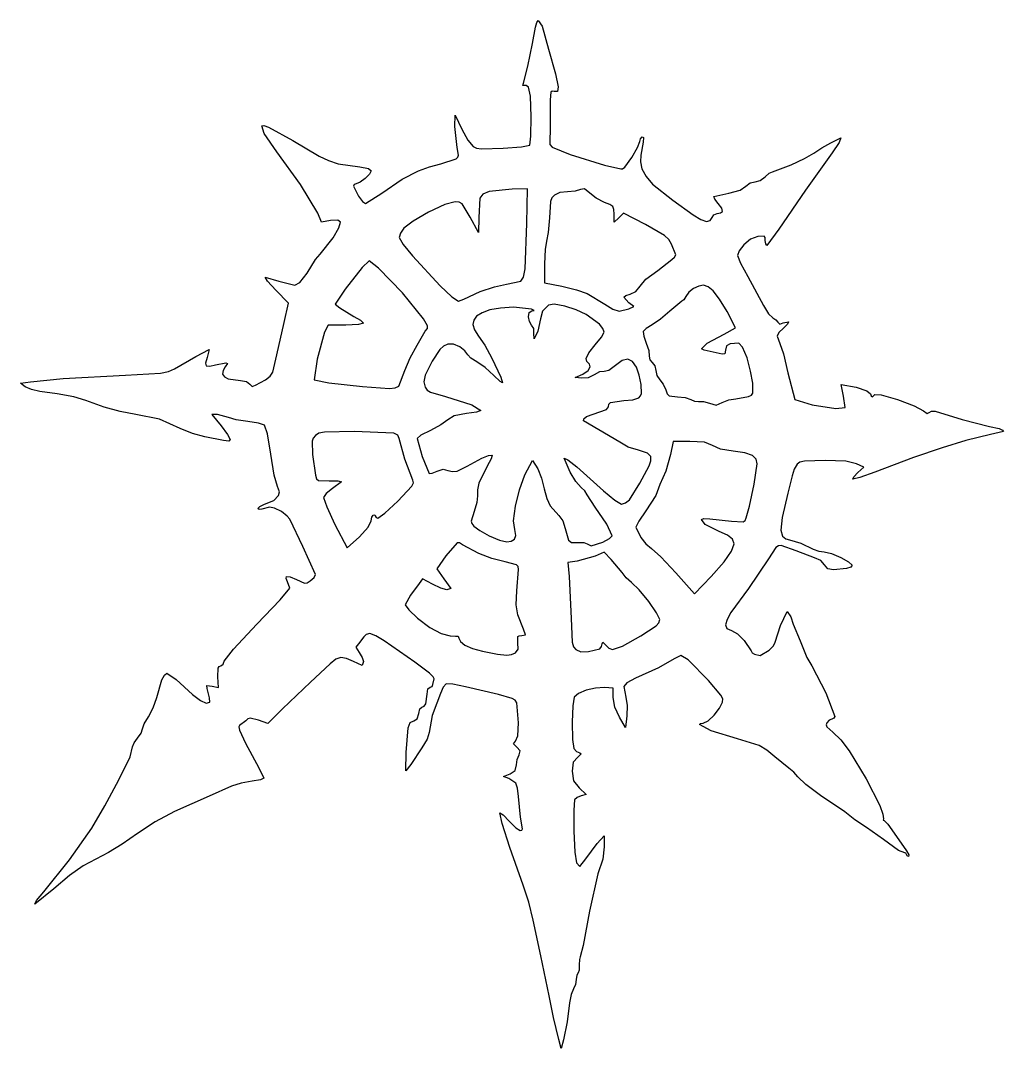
# Model space of a CAD drawing. Extents: x 303 to 434, y 304 to 441.
import ezdxf

# ---------------------------------------------------------------- set-up
doc = ezdxf.new("R2010")
doc.units = 0

msp = doc.modelspace()

# ---------------------------------------------------------------- linework, layer by layer
at = {"layer": 'Calque 1'}
for p, q in [((371.59199, 439.96314), (371.756174, 440.570438)), ((371.756174, 440.570438), (371.95326, 440.82303)), ((371.95326, 440.82303), (372.45377, 440.09543)), ((372.45377, 440.09543), (373.29626, 437.00441)), ((371.20265, 437.78033), (371.59199, 439.96314)), ((370.56031, 434.73762), (371.20265, 437.78033)), ((373.29626, 437.00441), (374.23897, 433.73095)), ((369.96665, 432.5114), (370.56031, 434.73762)), ((374.23897, 433.73095), (374.61921, 432.02861)), ((369.889238, 432.178328), (369.96665, 432.5114)), ((370.04635, 432.17776), (369.889238, 432.178328)), ((370.34164, 432.181889), (370.04635, 432.17776)), ((370.65901, 431.94919), (370.34164, 432.181889)), ((370.917671, 430.783064), (370.65901, 431.94919)), ((374.61921, 432.02861), (374.519684, 431.408021)), ((371.01971, 428.00719), (370.917671, 430.783064)), ((373.62481, 431.296994), (373.5405, 430.28422)), ((373.787463, 431.417628), (373.62481, 431.296994)), ((374.078, 431.37784), (373.787463, 431.417628)), ((374.519684, 431.408021), (374.078, 431.37784)), ((373.5405, 430.28422), (373.5155, 428.12303)), ((360.87088, 426.71884), (360.87988, 428.25533)), ((360.87988, 428.25533), (361.76869, 426.36137)), ((370.978831, 425.44568), (371.01971, 428.00719)), ((373.5155, 428.12303), (373.5324, 426.40324)), ((335.19679, 426.81936), (335.449383, 426.874658)), ((335.51362, 425.82038), (335.19679, 426.81936)), ((335.449383, 426.874658), (336.05668, 426.64401)), ((336.05668, 426.64401), (339.29783, 424.87146)), ((361.1673, 423.9674), (360.87088, 426.71884)), ((373.5324, 426.40324), (373.5034, 424.82176)), ((337.20033, 423.36053), (335.51362, 425.82038)), ((361.76869, 426.36137), (362.579429, 424.904539)), ((370.84175, 424.25916), (370.978831, 425.44568)), ((385.4647, 424.73398), (385.553795, 425.104013)), ((385.553795, 425.104013), (385.76496, 425.3654)), ((385.76496, 425.3654), (385.955683, 425.29291)), ((385.955683, 425.29291), (385.90981, 424.65342)), ((410.86722, 424.55116), (412.17963, 425.21262)), ((412.17963, 425.21262), (411.959999, 424.627456)), ((339.29783, 424.87146), (342.8288, 422.79873)), ((361.342961, 422.907431), (361.1673, 423.9674)), ((362.579429, 424.904539), (363.28054, 424.06156)), ((363.28054, 424.06156), (363.727793, 423.862601)), ((363.727793, 423.862601), (364.414858, 423.768258)), ((364.414858, 423.768258), (367.26987, 423.85375)), ((367.26987, 423.85375), (369.707703, 424.054528)), ((369.707703, 424.054528), (370.84175, 424.25916)), ((373.5034, 424.82176), (373.511314, 424.353796)), ((373.511314, 424.353796), (373.804838, 424.002886)), ((373.804838, 424.002886), (376.2068, 423.01014)), ((384.39737, 422.60807), (385.150136, 423.924941)), ((385.150136, 423.924941), (385.4647, 424.73398)), ((385.90981, 424.65342), (385.58496, 422.91746)), ((408.62083, 423.21226), (409.6642, 423.8897)), ((409.6642, 423.8897), (410.86722, 424.55116)), ((411.959999, 424.627456), (411.06041, 423.22057)), ((340.33253, 419.01173), (337.20033, 423.36053)), ((342.8288, 422.79873), (344.041414, 422.200225)), ((359.00958, 421.7942), (361.03023, 422.42851)), ((361.03023, 422.42851), (361.251553, 422.639232)), ((361.251553, 422.639232), (361.342961, 422.907431)), ((376.2068, 423.01014), (380.74361, 421.61721)), ((383.48132, 421.350369), (384.39737, 422.60807)), ((385.58496, 422.91746), (385.558119, 422.03763)), ((405.57482, 421.62476), (407.359691, 422.466488)), ((407.359691, 422.466488), (408.62083, 423.21226)), ((411.06041, 423.22057), (407.49795, 418.25963)), ((344.041414, 422.200225), (345.34234, 421.79264)), ((345.34234, 421.79264), (348.22752, 421.3634)), ((348.22752, 421.3634), (349.369289, 421.15671)), ((349.369289, 421.15671), (349.74887, 420.85147)), ((356.0378, 420.83485), (357.485841, 421.384358)), ((357.485841, 421.384358), (359.00958, 421.7942)), ((380.74361, 421.61721), (382.91744, 421.08887)), ((382.91744, 421.08887), (383.167031, 421.107077)), ((383.167031, 421.107077), (383.48132, 421.350369)), ((385.558119, 422.03763), (385.73503, 421.10179)), ((385.73503, 421.10179), (386.283855, 420.100473)), ((403.08718, 420.7147), (405.57482, 421.62476)), ((348.93482, 419.81218), (348.249276, 419.328413)), ((349.509744, 420.400026), (348.93482, 419.81218)), ((349.74887, 420.85147), (349.509744, 420.400026)), ((351.13742, 417.87043), (353.84535, 419.72269)), ((353.84535, 419.72269), (356.0378, 420.83485)), ((386.283855, 420.100473), (387.15119, 419.0632)), ((400.78614, 419.39178), (401.485018, 419.574419)), ((401.485018, 419.574419), (402.13597, 420.05324)), ((402.13597, 420.05324), (402.671721, 420.520395)), ((402.671721, 420.520395), (403.08718, 420.7147)), ((342.61307, 415.21115), (340.33253, 419.01173)), ((347.478239, 419.028661), (347.36762, 418.79174)), ((347.36762, 418.79174), (348.03862, 417.46883)), ((347.74419, 419.1272), (347.478239, 419.028661)), ((348.249276, 419.328413), (347.74419, 419.1272)), ((368.50297, 418.4187), (365.4253, 418.08594)), ((370.51654, 418.4649), (368.50297, 418.4187)), ((370.43574, 413.83469), (370.51654, 418.4649)), ((377.5591, 418.34853), (376.843204, 418.150703)), ((378.119165, 418.431695), (377.5591, 418.34853)), ((378.79848, 417.87418), (378.119165, 418.431695)), ((387.15119, 419.0632), (389.83284, 416.9227)), ((397.28275, 417.88418), (398.794545, 418.256094)), ((398.794545, 418.256094), (399.57548, 418.79069)), ((399.57548, 418.79069), (400.1251, 419.227263)), ((400.1251, 419.227263), (400.78614, 419.39178)), ((407.49795, 418.25963), (403.9513, 413.10793)), ((348.03862, 417.46883), (348.588621, 416.771434)), ((348.96871, 416.48137), (351.13742, 417.87043)), ((364.20219, 417.20613), (364.0332, 414.62847)), ((364.576134, 417.726566), (364.20219, 417.20613)), ((365.4253, 418.08594), (364.576134, 417.726566)), ((373.776841, 417.260818), (373.589315, 416.773735)), ((374.09088, 417.59277), (373.776841, 417.260818)), ((374.834676, 417.942619), (374.09088, 417.59277)), ((375.857, 418.06842), (374.834676, 417.942619)), ((376.843204, 418.150703), (375.857, 418.06842)), ((379.673315, 417.202223), (378.79848, 417.87418)), ((380.77123, 416.64614), (379.673315, 417.202223)), ((389.83284, 416.9227), (392.56509, 414.9726)), ((395.31766, 417.42418), (397.28275, 417.88418)), ((395.425046, 417.08897), (395.31766, 417.42418)), ((395.9003, 416.50011), (395.425046, 417.08897)), ((348.588621, 416.771434), (348.96871, 416.48137)), ((359.542147, 416.382179), (357.36499, 415.36675)), ((360.89387, 416.74432), (359.542147, 416.382179)), ((361.414884, 416.695055), (360.89387, 416.74432)), ((361.820017, 416.442649), (361.414884, 416.695055)), ((362.90509, 414.6938), (361.820017, 416.442649)), ((373.589315, 416.773735), (373.42948, 414.58754)), ((381.481178, 416.35693), (380.77123, 416.64614)), ((381.856129, 416.089282), (381.481178, 416.35693)), ((382.002822, 415.711029), (381.856129, 416.089282)), ((382.028, 415.09), (382.002822, 415.711029)), ((396.369006, 415.872619), (395.9003, 416.50011)), ((396.17771, 415.242488), (396.46071, 415.44453)), ((396.46071, 415.44453), (396.369006, 415.872619)), ((343.13131, 414.03959), (342.61307, 415.21115)), ((344.32539, 414.21865), (343.13131, 414.03959)), ((345.294226, 414.279003), (344.32539, 414.21865)), ((345.66319, 414.0232), (345.294226, 414.279003)), ((355.315966, 414.170431), (354.0909, 413.22978)), ((357.36499, 415.36675), (355.315966, 414.170431)), ((364.0232, 412.6441), (362.90509, 414.6938)), ((364.0332, 414.62847), (364.0232, 412.6441)), ((373.42948, 414.58754), (373.290872, 412.639683)), ((382.02767, 414.00704), (382.028, 415.09)), ((382.66032, 414.60138), (382.02767, 414.00704)), ((383.29297, 415.19573), (382.66032, 414.60138)), ((386.21875, 413.70048), (383.29297, 415.19573)), ((392.56509, 414.9726), (393.552845, 414.356413)), ((393.552845, 414.356413), (394.32016, 414.10012)), ((394.32016, 414.10012), (394.806979, 414.23861)), ((394.806979, 414.23861), (395.06888, 414.62928)), ((395.06888, 414.62928), (395.319251, 415.01028)), ((395.319251, 415.01028), (395.74558, 415.15845)), ((395.74558, 415.15845), (396.17771, 415.242488)), ((344.68415, 411.95617), (345.434876, 413.261526)), ((345.434876, 413.261526), (345.66319, 414.0232)), ((354.0909, 413.22978), (353.640102, 412.550685)), ((370.21232, 407.8109), (370.43574, 413.83469)), ((388.755917, 412.266275), (386.21875, 413.70048)), ((403.9513, 413.10793), (402.35964, 410.92512)), ((342.95097, 409.78143), (344.68415, 411.95617)), ((353.640102, 412.550685), (353.4526, 411.98319)), ((353.4526, 411.98319), (353.966785, 411.068916)), ((373.06153, 411.50871), (372.853929, 410.387974)), ((373.290872, 412.639683), (373.06153, 411.50871)), ((389.309201, 411.729061), (388.755917, 412.266275)), ((389.68714, 411.08434), (389.309201, 411.729061)), ((400.184095, 411.748208), (399.2917, 410.99187)), ((401.14378, 412.10628), (400.184095, 411.748208)), ((401.988659, 412.147414), (401.14378, 412.10628)), ((402.111734, 411.966064), (401.988659, 412.147414)), ((402.13597, 411.59856), (402.111734, 411.966064)), ((402.201673, 411.122944), (402.13597, 411.59856)), ((353.966785, 411.068916), (355.20301, 409.55609)), ((372.853929, 410.387974), (372.76758, 408.46473)), ((390.22975, 409.65943), (389.68714, 411.08434)), ((398.684403, 410.189314), (398.43181, 409.59192)), ((399.2917, 410.99187), (398.684403, 410.189314)), ((402.35964, 410.92512), (402.201673, 411.122944)), ((341.2317, 407.24033), (342.34054, 409.07321)), ((342.34054, 409.07321), (342.95097, 409.78143)), ((349.46147, 408.8897), (348.52921, 407.98875)), ((350.68375, 407.88813), (349.46147, 408.8897)), ((355.20301, 409.55609), (358.8893, 405.5665)), ((387.83552, 407.60546), (389.69643, 409.06997)), ((389.69643, 409.06997), (390.073089, 409.36086)), ((390.073089, 409.36086), (390.22975, 409.65943)), ((398.43181, 409.59192), (398.845209, 408.583218)), ((348.52921, 407.98875), (346.27514, 405.10585)), ((353.90145, 404.60594), (350.68375, 407.88813)), ((369.995271, 406.711524), (370.21232, 407.8109)), ((372.76758, 408.46473), (372.768, 405.97)), ((386.27831, 406.42636), (387.83552, 407.60546)), ((398.845209, 408.583218), (399.83913, 406.79174)), ((335.926849, 406.18756), (335.62603, 406.69178)), ((335.62603, 406.69178), (337.44575, 406.16262)), ((337.04561, 404.97528), (335.926849, 406.18756)), ((337.44575, 406.16262), (339.55333, 405.63345)), ((339.55333, 405.63345), (340.250919, 406.015)), ((340.250919, 406.015), (341.2317, 407.24033)), ((367.74016, 405.76694), (369.63255, 406.18772)), ((369.63255, 406.18772), (369.995271, 406.711524)), ((372.768, 405.97), (375.08311, 405.51479)), ((385.51789, 405.52672), (386.27831, 406.42636)), ((399.83913, 406.79174), (401.92912, 402.94777)), ((338.74685, 403.25878), (337.04561, 404.97528)), ((346.27514, 405.10585), (344.95332, 403.1239)), ((356.70648, 401.15047), (353.90145, 404.60594)), ((358.8893, 405.5665), (360.440029, 404.078294)), ((362.0409, 403.76318), (364.23933, 404.7931)), ((364.23933, 404.7931), (366.111515, 405.402019)), ((366.111515, 405.402019), (367.74016, 405.76694)), ((375.08311, 405.51479), (377.029032, 405.042589)), ((377.029032, 405.042589), (378.45654, 404.54653)), ((378.45654, 404.54653), (380.80155, 403.11346)), ((384.16884, 404.44737), (384.915027, 404.807566)), ((384.915027, 404.807566), (385.51789, 405.52672)), ((391.998939, 404.699826), (391.58106, 404.13412)), ((392.60839, 405.19246), (391.998939, 404.699826)), ((393.304035, 405.503634), (392.60839, 405.19246)), ((393.92912, 405.63306), (393.304035, 405.503634)), ((394.547188, 405.419327), (393.92912, 405.63306)), ((395.22596, 404.90546), (394.547188, 405.419327)), ((396.061865, 403.799107), (395.22596, 404.90546)), ((338.13834, 400.6758), (338.74685, 403.25878)), ((360.440029, 404.078294), (361.35661, 403.51597)), ((361.35661, 403.51597), (362.04084, 403.76321)), ((362.04084, 403.76321), (362.0409, 403.76318)), ((383.35059, 404.04329), (383.59095, 404.254536)), ((384.00045, 403.30775), (383.35059, 404.04329)), ((383.59095, 404.254536), (384.16884, 404.44737)), ((384.65031, 402.79657), (384.00045, 403.30775)), ((391.03283, 403.51639), (389.44359, 402.20086)), ((391.303919, 403.697849), (391.03283, 403.51639)), ((391.58106, 404.13412), (391.303919, 403.697849)), ((397.0577, 402.1609), (396.061865, 403.799107)), ((344.95332, 403.1239), (345.56242, 402.63068)), ((345.56242, 402.63068), (347.43082, 401.49932)), ((364.472211, 401.942806), (363.74671, 401.5094)), ((365.50855, 402.34415), (364.472211, 401.942806)), ((366.947925, 402.606003), (365.50855, 402.34415)), ((368.64242, 402.70407), (366.947925, 402.606003)), ((371.04777, 402.45808), (368.64242, 402.70407)), ((370.65085, 401.43214), (370.758835, 402.020266)), ((370.758835, 402.020266), (371.11387, 402.2121)), ((371.398963, 402.268123), (371.04777, 402.45808)), ((371.11387, 402.2121), (371.398963, 402.268123)), ((372.50895, 402.20483), (372.23831, 401.14839)), ((373.3001, 402.9891), (372.50895, 402.20483)), ((374.07634, 403.109371), (373.3001, 402.9891)), ((375.47685, 402.84325), (374.07634, 403.109371)), ((376.99334, 402.342059), (375.47685, 402.84325)), ((378.31357, 401.73304), (376.99334, 402.342059)), ((380.80155, 403.11346), (381.892125, 402.463679)), ((381.892125, 402.463679), (382.70733, 402.19342)), ((382.70733, 402.19342), (383.98875, 402.49519)), ((383.988, 402.4948), (384.65031, 402.79657)), ((383.98875, 402.49519), (383.988, 402.4948)), ((389.44359, 402.20086), (388.207138, 401.117465)), ((398.16742, 399.96353), (397.0577, 402.1609)), ((401.92912, 402.94777), (402.569403, 401.824374)), ((402.569403, 401.824374), (403.14319, 401.28405)), ((337.1581, 396.37303), (338.13834, 400.6758)), ((348.026125, 400.414396), (346.33901, 400.34093)), ((347.43082, 401.49932), (348.320203, 400.972228)), ((348.69012, 400.60106), (348.026125, 400.414396)), ((348.320203, 400.972228), (348.69012, 400.60106)), ((357.223656, 400.254834), (356.70648, 401.15047)), ((363.390655, 400.995745), (363.24256, 400.40148)), ((363.74671, 401.5094), (363.390655, 400.995745)), ((370.774049, 400.792193), (370.65085, 401.43214)), ((371.07025, 400.32272), (370.774049, 400.792193)), ((372.23831, 401.14839), (371.9093, 399.5435)), ((380.09951, 400.44176), (378.31357, 401.73304)), ((380.527115, 399.890713), (380.09951, 400.44176)), ((388.207138, 401.117465), (387.09148, 400.36005)), ((403.14319, 401.28405), (403.563378, 401.047944)), ((403.563378, 401.047944), (403.8274, 400.71718)), ((403.8274, 400.71718), (404.061069, 400.458575)), ((404.061069, 400.458575), (404.53596, 400.6164)), ((404.53596, 400.6164), (405.23456, 400.77097)), ((405.092541, 400.46566), (404.55045, 399.93226)), ((405.23456, 400.77097), (405.092541, 400.46566)), ((343.53852, 399.39379), (342.53661, 395.82354)), ((343.988, 400.341), (343.53852, 399.39379)), ((346.33901, 400.34093), (343.988, 400.341)), ((355.8422, 397.64394), (356.8922, 399.51377)), ((356.8922, 399.51377), (357.20414, 399.87165)), ((357.20414, 399.87165), (357.223656, 400.254834)), ((363.24256, 400.40148), (363.469069, 399.68326)), ((363.469069, 399.68326), (364.01366, 398.87159)), ((371.349509, 399.869979), (371.07025, 400.32272)), ((371.38066, 399.23198), (371.349509, 399.869979)), ((371.42596, 398.48933), (371.38066, 399.23198)), ((371.9093, 399.5435), (371.42596, 398.48933)), ((380.355225, 398.745361), (380.70497, 399.41606)), ((380.70497, 399.41606), (380.527115, 399.890713)), ((386.322925, 399.881222), (385.92097, 399.46763)), ((385.92097, 399.46763), (385.974988, 398.865982)), ((387.09148, 400.36005), (386.322925, 399.881222)), ((394.40885, 397.9214), (396.65781, 399.11548)), ((396.65781, 399.11548), (398.16742, 399.96353)), ((403.966395, 399.328411), (403.72347, 398.85375)), ((404.55045, 399.93226), (403.966395, 399.328411)), ((359.94285, 397.80613), (359.338325, 397.517884)), ((360.683494, 397.8043), (359.94285, 397.80613)), ((361.52814, 397.42768), (360.683494, 397.8043)), ((364.01366, 398.87159), (364.845126, 397.644124)), ((378.673466, 396.657174), (379.51435, 397.72295)), ((379.51435, 397.72295), (380.355225, 398.745361)), ((385.974988, 398.865982), (386.30271, 397.93501)), ((386.30271, 397.93501), (386.640629, 396.947697)), ((393.66951, 397.18434), (394.40885, 397.9214)), ((397.48504, 397.84624), (396.98806, 397.56805)), ((398.60952, 397.91744), (397.48504, 397.84624)), ((399.126736, 397.405074), (398.60952, 397.91744)), ((403.72347, 398.85375), (404.08489, 397.88508)), ((404.08489, 397.88508), (404.549991, 396.499696)), ((326.41184, 396.1785), (328.20125, 397.10672)), ((328.20125, 397.10672), (327.92654, 396.03094)), ((336.6484, 394.05954), (337.1581, 396.37303)), ((354.932402, 395.989771), (355.8422, 397.64394)), ((358.85656, 397.06871), (357.84207, 395.54876)), ((359.338325, 397.517884), (358.85656, 397.06871)), ((362.203695, 396.897176), (361.52814, 397.42768)), ((362.57337, 396.39704), (362.203695, 396.897176)), ((362.99551, 395.917093), (362.57337, 396.39704)), ((364.845126, 397.644124), (365.76138, 395.92624)), ((378.32372, 395.88221), (378.673466, 396.657174)), ((386.640629, 396.947697), (386.71919, 396.2106)), ((394.00334, 396.989856), (393.66951, 397.18434)), ((394.80595, 396.81797), (394.00334, 396.989856)), ((396.39345, 396.48912), (394.80595, 396.81797)), ((396.751527, 396.492894), (396.39345, 396.48912)), ((396.84451, 397.00075), (396.751527, 396.492894)), ((396.98806, 397.56805), (396.84451, 397.00075)), ((399.71611, 395.97578), (399.126736, 397.405074)), ((404.549991, 396.499696), (405.16069, 393.99178)), ((323.55508, 394.51089), (326.41184, 396.1785)), ((327.92654, 396.03094), (327.703933, 395.290123)), ((327.703933, 395.290123), (327.78722, 394.91856)), ((328.262404, 394.886905), (329.04163, 395.03522)), ((329.04163, 395.03522), (330.40911, 395.31322)), ((330.606478, 395.207664), (330.31981, 394.80522)), ((330.40911, 395.31322), (330.606478, 395.207664)), ((342.53661, 395.82354), (342.13407, 393.05061)), ((354.21948, 394.28188), (354.932402, 395.989771)), ((357.84207, 395.54876), (356.91544, 393.66387)), ((363.79718, 395.43515), (362.99551, 395.917093)), ((364.898243, 394.711143), (363.79718, 395.43515)), ((365.76138, 395.92624), (366.97466, 393.39969)), ((378.401441, 395.481143), (378.32372, 395.88221)), ((378.58831, 395.31433), (378.401441, 395.481143)), ((378.77517, 395.15993), (378.58831, 395.31433)), ((378.85289, 394.78872), (378.77517, 395.15993)), ((382.2107, 394.95326), (381.333965, 394.316456)), ((383.133235, 395.616801), (382.2107, 394.95326)), ((383.87997, 395.7843), (383.133235, 395.616801)), ((384.49648, 395.498853), (383.87997, 395.7843)), ((385.01384, 394.74497), (384.49648, 395.498853)), ((386.71919, 396.2106), (386.7731, 395.720846)), ((386.7731, 395.720846), (387.09857, 395.34846)), ((387.09857, 395.34846), (387.448426, 394.920266)), ((400.197279, 394.222952), (399.71611, 395.97578)), ((308.73841, 393.21939), (317.07279, 393.69296)), ((317.07279, 393.69296), (321.708703, 393.961034)), ((321.708703, 393.961034), (322.761561, 394.173103)), ((322.761561, 394.173103), (323.55508, 394.51089)), ((327.78722, 394.91856), (328.262404, 394.886905)), ((330.020826, 394.307013), (329.94946, 393.82463)), ((329.94946, 393.82463), (330.207433, 393.437961)), ((330.31981, 394.80522), (330.020826, 394.307013)), ((336.303281, 393.523756), (336.6484, 394.05954)), ((353.385, 392.205), (354.21948, 394.28188)), ((356.91544, 393.66387), (356.741461, 392.791308)), ((366.04021, 393.64923), (364.898243, 394.711143)), ((366.867301, 392.816489), (366.04021, 393.64923)), ((376.86851, 393.3577), (377.8607, 393.8104)), ((377.8607, 393.8104), (378.604914, 394.281324)), ((379.39684, 393.73736), (378.57758, 393.330038)), ((378.604914, 394.281324), (378.85289, 394.78872)), ((380.112593, 394.10394), (379.39684, 393.73736)), ((380.70254, 394.17997), (380.112593, 394.10394)), ((381.333965, 394.316456), (380.70254, 394.17997)), ((385.394719, 393.663625), (385.01384, 394.74497)), ((385.6471, 392.42064), (385.394719, 393.663625)), ((387.448426, 394.920266), (387.58409, 394.29474)), ((387.58409, 394.29474), (387.736605, 393.626677)), ((387.736605, 393.626677), (388.10329, 393.07437)), ((400.47981, 392.60952), (400.197279, 394.222952)), ((405.16069, 393.99178), (406.09746, 390.45787)), ((303.09206, 392.60682), (304.39388, 392.77723)), ((303.70927, 392.14126), (303.09206, 392.60682)), ((304.39388, 392.77723), (308.73841, 393.21939)), ((330.207433, 393.437961), (330.70026, 393.16986)), ((330.70026, 393.16986), (332.33937, 392.95982)), ((332.33937, 392.95982), (333.13478, 392.821381)), ((333.13478, 392.821381), (333.58201, 392.47043)), ((333.58201, 392.47043), (333.885208, 392.15559)), ((333.885208, 392.15559), (334.32276, 392.34346)), ((334.32276, 392.34346), (335.65517, 393.07267)), ((335.65517, 393.07267), (336.303281, 393.523756)), ((342.13407, 393.05061), (344.09802, 392.63658)), ((344.09802, 392.63658), (348.55792, 392.16105)), ((356.741461, 392.791308), (356.91444, 392.06564)), ((367.21131, 392.64347), (366.867301, 392.816489)), ((366.97466, 393.39969), (367.21131, 392.64347)), ((377.73, 393.2608), (376.86851, 393.3577)), ((378.57758, 393.330038), (377.73, 393.2608)), ((385.685277, 391.243976), (385.6471, 392.42064)), ((388.10329, 393.07437), (388.55666, 392.479892)), ((388.55666, 392.479892), (388.91757, 391.71044)), ((400.501669, 391.26838), (400.47981, 392.60952)), ((412.54592, 390.88346), (412.25505, 392.42844)), ((412.25505, 392.42844), (414.24066, 392.07324)), ((304.540584, 391.763898), (303.70927, 392.14126)), ((305.67255, 391.51033), (304.540584, 391.763898)), ((307.94466, 391.21702), (305.67255, 391.51033)), ((310.19362, 390.78599), (307.94466, 391.21702)), ((348.55792, 392.16105), (352.16354, 391.912)), ((352.16354, 391.912), (352.918281, 391.98256)), ((352.918281, 391.98256), (353.38509, 392.20507)), ((353.38509, 392.20507), (353.385, 392.205)), ((356.91444, 392.06564), (357.159406, 391.700958)), ((357.159406, 391.700958), (357.597294, 391.415346)), ((357.597294, 391.415346), (359.59348, 390.8319)), ((385.30698, 390.68331), (385.556433, 390.928759)), ((385.556433, 390.928759), (385.685277, 391.243976)), ((388.91757, 391.71044), (389.110358, 391.212944)), ((389.110358, 391.212944), (389.350653, 390.94537)), ((389.350653, 390.94537), (390.46445, 390.81639)), ((399.90609, 390.82358), (400.30488, 391.008091)), ((400.30488, 391.008091), (400.501669, 391.26838)), ((412.76764, 389.36581), (412.54592, 390.88346)), ((414.24066, 392.07324), (415.655475, 391.593634)), ((415.655475, 391.593634), (416.15889, 391.18548)), ((416.15889, 391.18548), (416.230135, 390.925088)), ((416.230135, 390.925088), (416.40143, 390.81678)), ((416.40143, 390.81678), (416.74022, 391.10556)), ((416.74022, 391.10556), (417.569629, 391.065669)), ((417.569629, 391.065669), (419.73883, 390.42508)), ((311.78112, 390.29081), (310.19362, 390.78599)), ((314.21341, 389.40956), (311.78112, 390.29081)), ((359.59348, 390.8319), (363.13439, 389.71916)), ((363.13439, 389.71916), (364.30133, 388.96205)), ((381.032025, 389.131959), (381.28632, 389.48057)), ((381.28632, 389.48057), (381.33098, 389.79997)), ((381.33098, 389.79997), (381.5509, 390.06051)), ((381.5509, 390.06051), (383.35081, 390.29161)), ((383.35081, 390.29161), (384.534403, 390.408414)), ((384.534403, 390.408414), (385.30698, 390.68331)), ((390.46445, 390.81639), (391.499425, 390.70438)), ((391.499425, 390.70438), (392.22987, 390.43508)), ((392.22987, 390.43508), (392.749334, 390.203934)), ((392.749334, 390.203934), (393.27704, 390.18368)), ((393.27704, 390.18368), (393.918443, 390.164207)), ((393.918443, 390.164207), (394.71127, 389.9349)), ((394.71127, 389.9349), (395.598148, 389.696652)), ((395.598148, 389.696652), (396.42666, 390.05302)), ((396.42666, 390.05302), (397.288455, 390.404182)), ((397.288455, 390.404182), (398.21634, 390.55082)), ((398.21634, 390.55083), (399.90609, 390.82358)), ((398.21634, 390.55082), (398.21634, 390.55083)), ((406.09746, 390.45787), (408.3951, 389.7393)), ((408.3951, 389.7393), (411.55073, 389.23832)), ((419.73883, 390.42508), (421.955288, 389.584833)), ((421.955288, 389.584833), (423.20858, 388.92577)), ((316.351133, 388.846184), (314.21341, 389.40956)), ((318.44675, 388.45944), (316.351133, 388.846184)), ((321.57071, 387.81545), (318.44675, 388.45944)), ((329.29523, 388.43353), (328.55309, 388.43553)), ((328.55309, 388.43553), (329.75825, 386.95607)), ((330.7383, 388.06619), (329.29523, 388.43353)), ((360.78215, 388.285388), (359.93807, 387.75126)), ((362.40788, 388.5633), (360.78215, 388.285388)), ((363.74513, 388.758869), (362.40788, 388.5633)), ((364.30133, 388.96205), (363.74513, 388.758869)), ((377.998955, 387.888635), (378.35504, 388.18734)), ((378.35504, 388.18734), (380.14839, 388.80725)), ((380.14839, 388.80725), (381.032025, 389.131959)), ((411.55073, 389.23832), (412.76764, 389.36581)), ((423.20858, 388.92577), (423.687985, 388.592096)), ((423.687985, 388.592096), (423.9672, 388.70513)), ((423.9672, 388.70513), (424.26801, 388.884073)), ((424.26801, 388.884073), (424.72272, 388.87982)), ((424.72272, 388.87982), (428.32972, 387.79932)), ((324.31071, 386.5898), (321.57071, 387.81545)), ((329.75825, 386.95607), (330.609395, 385.809018)), ((331.780494, 387.752956), (330.7383, 388.06619)), ((333.30193, 387.51341), (331.780494, 387.752956)), ((334.727123, 387.291563), (333.30193, 387.51341)), ((335.53793, 387.02086), (334.727123, 387.291563)), ((335.93108, 385.869531), (335.53793, 387.02086)), ((359.012986, 387.079614), (357.59819, 386.33812)), ((359.93807, 387.75126), (359.012986, 387.079614)), ((377.9507, 387.60283), (377.998955, 387.888635)), ((379.9923, 386.42973), (377.9507, 387.60283)), ((428.32972, 387.79932), (431.95052, 386.85078)), ((431.95052, 386.85078), (433.24399, 386.57605)), ((325.975925, 385.917744), (324.31071, 386.5898)), ((327.61801, 385.48523), (325.975925, 385.917744)), ((330.10352, 385.0021), (327.61801, 385.48523)), ((330.609395, 385.809018), (330.96341, 385.12875)), ((336.3608, 383.1622), (335.93108, 385.869531)), ((342.3371, 385.65704), (342.021296, 385.315682)), ((342.779913, 385.944657), (342.3371, 385.65704)), ((343.540169, 386.103789), (342.779913, 385.944657)), ((347.46138, 386.18621), (343.540169, 386.103789)), ((352.72526, 385.98273), (347.46138, 386.18621)), ((353.269328, 385.698244), (352.72526, 385.98273)), ((353.45287, 385.25463), (353.269328, 385.698244)), ((356.352698, 385.694785), (355.83466, 385.25914)), ((357.59819, 386.33812), (356.352698, 385.694785)), ((382.81906, 384.76488), (379.9923, 386.42973)), ((432.12016, 385.78312), (428.84397, 384.99456)), ((433.82542, 386.17011), (432.12016, 385.78312)), ((433.24399, 386.57605), (433.709875, 386.344614)), ((433.709875, 386.344614), (433.82542, 386.17011)), ((330.775816, 384.905045), (330.10352, 385.0021)), ((330.96341, 385.12875), (330.775816, 384.905045)), ((342.021296, 385.315682), (341.86582, 384.902691)), ((341.86582, 384.902691), (341.91531, 383.1435)), ((354.2221, 382.50997), (353.45287, 385.25463)), ((355.83466, 385.25914), (356.5146, 382.87102)), ((383.922844, 384.122049), (382.81906, 384.76488)), ((385.27007, 383.68618), (383.922844, 384.122049)), ((389.883, 384.863), (389.53326, 383.14321)), ((392.10694, 384.86331), (389.883, 384.863)), ((394.058119, 384.756982), (392.10694, 384.86331)), ((395.12474, 384.30597), (394.058119, 384.756982)), ((396.192525, 383.843949), (395.12474, 384.30597)), ((425.68389, 384.03016), (421.84743, 382.73839)), ((428.84397, 384.99456), (425.68389, 384.03016)), ((336.809, 380.385005), (336.3608, 383.1622)), ((341.91531, 383.1435), (342.30177, 380.36537)), ((356.5146, 382.87102), (357.43287, 380.62334)), ((362.50375, 381.60044), (364.44397, 382.64617)), ((364.44397, 382.64617), (365.35313, 382.984106)), ((365.35313, 382.984106), (365.81982, 383.03612)), ((365.81982, 383.03612), (365.690814, 382.549278)), ((386.460776, 383.3291), (385.27007, 383.68618)), ((386.9284, 382.8609), (386.460776, 383.3291)), ((386.930271, 382.284041), (386.9284, 382.8609)), ((389.53326, 383.14321), (388.93688, 380.89425)), ((397.86304, 383.59156), (396.192525, 383.843949)), ((399.422949, 383.358369), (397.86304, 383.59156)), ((400.44273, 383.01831), (399.422949, 383.358369)), ((400.915341, 382.524023), (400.44273, 383.01831)), ((421.84743, 382.73839), (416.70421, 380.7958)), ((355.28704, 379.73737), (354.2221, 382.50997)), ((361.16095, 380.90142), (362.50375, 381.60044)), ((365.16775, 381.59169), (364.04106, 379.32012)), ((365.690814, 382.549278), (365.16775, 381.59169)), ((370.17834, 380.42244), (371.18605, 382.34067)), ((371.18605, 382.34067), (371.91023, 381.22527)), ((376.20815, 380.76009), (375.41331, 382.62496)), ((375.41331, 382.62496), (375.899068, 382.41707)), ((375.899068, 382.41707), (377.06695, 381.50961)), ((377.06695, 381.50961), (380.63962, 378.31644)), ((385.47416, 379.30704), (386.70526, 381.62025)), ((386.70526, 381.62025), (386.930271, 382.284041)), ((400.68313, 379.17477), (401.07782, 381.88065)), ((401.07782, 381.88065), (400.915341, 382.524023)), ((406.38406, 381.83571), (405.971345, 381.176615)), ((406.759872, 382.107242), (406.38406, 381.83571)), ((407.357615, 382.262831), (406.759872, 382.107242)), ((410.11908, 382.35012), (407.357615, 382.262831)), ((412.865659, 382.255079), (410.11908, 382.35012)), ((414.29172, 381.89528), (412.865659, 382.255079)), ((415.24375, 381.44045), (414.29172, 381.89528)), ((414.44473, 380.72653), (415.24375, 381.44045)), ((337.25498, 378.85638), (336.809, 380.385005)), ((342.30177, 380.36537), (342.45623, 379.911918)), ((342.45623, 379.911918), (342.704594, 379.684418)), ((357.43287, 380.62334), (357.847226, 380.646541)), ((357.847226, 380.646541), (358.50876, 380.90915)), ((358.50876, 380.90915), (359.298686, 381.195486)), ((359.298686, 381.195486), (359.94021, 381.02442)), ((359.94021, 381.02442), (360.543406, 380.851264)), ((360.543406, 380.851264), (361.16095, 380.90142)), ((369.449384, 378.41752), (370.17834, 380.42244)), ((371.91023, 381.22527), (372.401376, 379.979176)), ((372.401376, 379.979176), (372.75879, 378.5623)), ((376.960456, 379.52293), (376.20815, 380.76009)), ((388.93688, 380.89425), (388.13723, 379.15707)), ((405.70143, 380.31436), (405.13687, 377.98449)), ((405.971345, 381.176615), (405.70143, 380.31436)), ((413.79397, 379.86434), (413.92399, 380.17875)), ((414.710013, 380.076795), (413.79397, 379.86434)), ((413.92399, 380.17875), (414.44473, 380.72653)), ((416.70421, 380.7958), (414.710013, 380.076795)), ((337.538843, 378.173608), (337.25498, 378.85638)), ((342.704594, 379.684418), (344.15099, 379.64824)), ((344.58096, 378.58962), (343.735275, 377.942728)), ((344.15099, 379.64824), (345.298989, 379.640965)), ((345.77159, 379.51594), (344.58096, 378.58962)), ((345.298989, 379.640965), (345.77159, 379.51594)), ((353.26105, 376.93227), (355.153607, 378.906084)), ((355.153607, 378.906084), (355.374846, 379.374036)), ((355.374846, 379.374036), (355.28704, 379.73737)), ((364.04106, 379.32012), (363.851678, 378.426229)), ((372.75879, 378.5623), (373.093474, 377.267041)), ((377.65304, 378.75959), (376.960456, 379.52293)), ((378.1635, 378.290858), (377.65304, 378.75959)), ((384.07639, 377.12423), (385.47416, 379.30704)), ((388.13723, 379.15707), (387.58424, 377.67358)), ((400.03958, 376.26435), (400.68313, 379.17477)), ((336.76657, 377.03147), (337.42267, 377.66473)), ((337.42267, 377.66473), (337.538843, 378.173608)), ((343.735275, 377.942728), (343.3818, 377.39899)), ((343.3818, 377.39899), (343.821835, 376.155474)), ((363.84993, 377.65149), (363.784524, 376.749986)), ((363.851678, 378.426229), (363.84993, 377.65149)), ((368.91833, 376.27811), (369.449384, 378.41752)), ((373.093474, 377.267041), (373.52997, 376.31334)), ((378.47797, 377.76202), (378.1635, 378.290858)), ((379.50269, 376.13204), (378.47797, 377.76202)), ((380.63962, 378.31644), (382.136596, 377.053998)), ((387.58424, 377.67358), (386.26132, 375.62836)), ((405.13687, 377.98449), (404.4101, 374.73684)), ((334.66758, 375.94982), (334.920174, 376.220171)), ((334.823025, 375.817116), (334.66758, 375.94982)), ((335.19675, 375.84963), (334.823025, 375.817116)), ((334.920174, 376.220171), (335.52748, 376.51867)), ((336.20106, 376.13273), (335.19675, 375.84963)), ((335.52748, 376.51867), (336.76657, 377.03147)), ((336.863129, 376.01512), (336.20106, 376.13273)), ((337.78856, 375.54444), (336.863129, 376.01512)), ((343.821835, 376.155474), (344.90315, 373.83024)), ((351.524181, 375.340991), (353.26105, 376.93227)), ((363.784524, 376.749986), (363.44212, 375.55131)), ((368.673778, 374.33141), (368.91833, 376.27811)), ((373.52997, 376.31334), (374.6988, 375.03332)), ((381.05791, 373.85984), (379.50269, 376.13204)), ((382.136596, 377.053998), (383.0409, 376.52891)), ((383.0409, 376.52891), (383.544005, 376.703787)), ((383.544005, 376.703787), (384.07639, 377.12423)), ((399.60111, 374.71027), (400.03958, 376.26435)), ((338.57416, 374.953483), (337.78856, 375.54444)), ((338.90091, 374.54551), (338.57416, 374.953483)), ((340.62071, 370.89064), (338.90091, 374.54551)), ((349.7487, 374.30462), (349.82642, 374.780335)), ((349.82642, 374.780335), (350.01328, 375.07371)), ((350.01328, 375.07371), (350.200149, 375.106863)), ((350.200149, 375.106863), (350.27787, 374.95703)), ((350.27787, 374.95703), (350.375023, 374.759568)), ((350.375023, 374.759568), (350.6086, 374.67828)), ((350.6086, 374.67828), (351.524181, 375.340991)), ((363.44212, 375.55131), (363.043155, 374.263638)), ((374.6988, 375.03332), (375.235983, 374.311968)), ((386.26132, 375.62836), (385.327015, 374.263772)), ((393.66954, 374.48105), (393.991115, 374.61655)), ((394.13256, 373.81291), (393.66954, 374.48105)), ((393.991115, 374.61655), (394.79401, 374.57865)), ((394.79401, 374.57865), (397.66501, 374.25355)), ((399.457533, 374.361532), (399.60111, 374.71027)), ((404.4101, 374.73684), (404.210036, 373.074581)), ((344.90315, 373.83024), (346.5272, 370.72138)), ((348.18084, 372.20356), (349.347949, 373.471583)), ((349.347949, 373.471583), (349.7487, 374.30462)), ((363.043155, 374.263638), (363.121537, 373.940476)), ((363.121537, 373.940476), (363.37802, 373.61546)), ((363.37802, 373.61546), (364.180696, 373.011041)), ((368.81993, 373.15901), (368.673778, 374.33141)), ((368.97876, 372.382946), (368.81993, 373.15901)), ((375.235983, 374.311968), (375.54926, 373.31352)), ((375.54926, 373.31352), (375.96986, 371.72493)), ((381.76331, 372.32908), (381.05791, 373.85984)), ((385.327015, 374.263772), (384.93841, 373.46815)), ((384.93841, 373.46815), (385.59561, 372.0846)), ((396.02394, 372.90384), (394.13256, 373.81291)), ((397.66501, 374.25355), (399.193336, 374.194251)), ((399.193336, 374.194251), (399.457533, 374.361532)), ((346.5272, 370.72138), (348.18084, 372.20356)), ((348.18084, 372.20356), (348.18084, 372.20356)), ((364.180696, 373.011041), (365.44265, 372.29587)), ((365.44265, 372.29587), (366.776128, 371.73508)), ((366.776128, 371.73508), (367.75076, 371.50183)), ((368.352878, 371.615406), (368.79073, 371.88847)), ((368.79073, 371.88847), (368.97876, 372.382946)), ((375.96986, 371.72493), (376.37037, 371.409714)), ((380.55074, 371.49243), (381.407116, 371.952598)), ((381.407116, 371.952598), (381.76331, 372.32908)), ((385.59561, 372.0846), (386.277966, 371.254319)), ((397.134155, 372.403108), (396.02394, 372.90384)), ((397.79761, 371.89054), (397.134155, 372.403108)), ((397.990462, 371.267212), (397.79761, 371.89054)), ((404.210036, 373.074581), (404.4457, 372.28944)), ((404.4457, 372.28944), (404.862964, 371.920318)), ((404.862964, 371.920318), (405.3521, 371.76679)), ((405.3521, 371.76679), (406.85846, 371.34622)), ((342.3405, 367.15681), (340.62071, 370.89064)), ((361.14909, 371.38393), (359.67721, 369.65831)), ((361.477751, 371.381956), (361.14909, 371.38393)), ((361.8822, 371.13882), (361.477751, 371.381956)), ((364.04834, 369.95774), (361.8822, 371.13882)), ((367.75076, 371.50183), (368.352878, 371.615406)), ((376.37037, 371.409714), (377.22775, 371.42443)), ((377.22775, 371.42443), (378.022631, 371.443061)), ((378.022631, 371.443061), (378.43787, 371.26748)), ((378.43787, 371.26748), (378.97941, 370.97267)), ((378.97941, 370.97267), (380.55129, 371.49243)), ((380.55129, 371.49243), (380.55074, 371.49243)), ((386.277966, 371.254319), (386.99564, 370.65269)), ((386.99564, 370.65269), (388.255397, 369.51707)), ((397.66034, 370.29284), (397.990462, 371.267212)), ((403.558788, 370.754554), (402.5808, 369.25324)), ((403.906368, 371.001989), (403.558788, 370.754554)), ((404.27414, 371.03435), (403.906368, 371.001989)), ((406.26996, 370.32588), (404.27414, 371.03435)), ((406.85846, 371.34622), (408.52677, 370.55247)), ((408.52677, 370.55247), (409.249419, 370.288911)), ((359.67721, 369.65831), (358.48001, 367.91118)), ((365.779032, 369.319672), (364.04834, 369.95774)), ((367.54199, 368.86153), (365.779032, 369.319672)), ((379.53952, 369.63364), (377.12442, 368.9461)), ((380.70737, 370.15024), (379.53952, 369.63364)), ((381.66835, 369.1724), (380.70737, 370.15024)), ((383.0913, 367.44803), (381.66835, 369.1724)), ((388.255397, 369.51707), (390.24105, 367.40294)), ((396.668362, 368.852999), (397.66046, 370.29255)), ((397.66046, 370.29255), (397.66034, 370.29284)), ((402.5808, 369.25324), (399.91344, 365.29828)), ((408.67424, 369.40608), (406.26996, 370.32588)), ((409.536751, 369.028991), (408.67424, 369.40608)), ((409.249419, 370.288911), (410.00068, 370.17929)), ((410.02466, 368.4609), (409.536751, 369.028991)), ((410.00068, 370.17929), (410.964171, 369.965553)), ((410.964171, 369.965553), (412.1971, 369.45168)), ((412.1971, 369.45168), (413.229269, 368.850981)), ((358.48001, 367.91118), (359.40605, 366.58978)), ((369.061474, 368.477244), (367.54199, 368.86153)), ((369.27644, 368.227391), (369.061474, 368.477244)), ((369.09442, 365.01956), (369.3091, 367.83387)), ((369.3091, 367.83387), (369.27644, 368.227391)), ((377.12442, 368.9461), (375.87716, 368.77514)), ((375.87716, 368.77514), (376.06457, 366.89735)), ((394.96075, 366.90392), (396.668362, 368.852999)), ((410.450139, 367.935205), (410.02466, 368.4609)), ((411.22532, 367.79804), (410.450139, 367.935205)), ((412.96112, 367.96547), (411.22532, 367.79804)), ((413.526458, 368.170543), (412.96112, 367.96547)), ((413.229269, 368.850981), (413.71009, 368.42849)), ((413.71009, 368.42849), (413.526458, 368.170543)), ((338.412186, 366.622898), (338.45859, 366.91437)), ((338.5802, 366.20172), (338.412186, 366.622898)), ((338.45859, 366.91437), (338.932488, 366.872928)), ((338.932488, 366.872928), (339.79226, 366.4937)), ((339.79226, 366.4937), (340.868158, 366.022454)), ((341.211791, 366.08815), (341.63366, 366.33705)), ((341.63366, 366.33705), (342.132865, 366.768901)), ((342.132865, 366.768901), (342.3405, 367.15681)), ((356.5586, 366.5966), (356.13024, 366.00052)), ((357.88584, 365.87423), (356.5586, 366.5966)), ((359.40605, 366.58978), (360.33209, 365.30576)), ((376.06457, 366.89735), (376.30874, 361.34758)), ((383.655006, 366.751481), (383.0913, 367.44803)), ((384.36158, 366.12511), (383.655006, 366.751481)), ((390.24105, 367.40294), (392.74361, 364.59199)), ((392.74361, 364.59199), (394.96075, 366.90392)), ((337.618035, 363.813731), (338.90058, 365.35386)), ((338.90058, 365.35386), (338.5802, 366.20172)), ((340.868158, 366.022454), (341.211791, 366.08815)), ((356.13024, 366.00052), (354.97428, 364.44801)), ((358.987559, 365.364049), (357.88584, 365.87423)), ((359.77259, 365.15185), (358.987559, 365.364049)), ((360.33209, 365.30576), (359.77259, 365.15185)), ((369.026111, 363.151965), (369.09442, 365.01956)), ((385.364771, 365.140999), (384.36158, 366.12511)), ((386.6416, 363.58433), (385.364771, 365.140999)), ((399.91344, 365.29828), (397.57301, 362.12328)), ((334.53495, 360.58035), (337.618035, 363.813731)), ((354.97428, 364.44801), (354.24668, 363.15347)), ((387.680995, 362.06714), (386.6416, 363.58433)), ((354.24668, 363.15347), (354.735194, 362.485778)), ((354.735194, 362.485778), (355.90971, 361.35529)), ((369.22472, 361.80553), (369.026111, 363.151965)), ((404.17743, 360.39481), (405.06101, 362.24179)), ((405.06101, 362.24179), (405.53306, 361.56788)), ((355.90971, 361.35529), (357.521183, 360.145384)), ((369.97537, 359.8873), (369.22472, 361.80553)), ((376.30874, 361.34758), (376.443359, 358.170081)), ((388.11331, 361.17794), (387.680995, 362.06714)), ((387.977296, 360.752646), (388.11331, 361.17794)), ((397.059608, 361.197396), (396.84541, 360.47687)), ((397.57301, 362.12328), (397.059608, 361.197396)), ((405.53306, 361.56788), (405.84011, 360.57477)), ((331.395129, 357.246345), (334.53495, 360.58035)), ((357.521183, 360.145384), (359.04867, 359.34302)), ((370.260391, 359.172798), (369.97537, 359.8873)), ((385.59976, 359.02002), (387.65028, 360.35079)), ((387.65028, 360.35079), (387.977296, 360.752646)), ((396.84541, 360.47687), (397.021899, 359.992044)), ((397.021899, 359.992044), (397.63743, 359.72837)), ((397.63743, 359.72837), (398.466898, 359.293935)), ((403.45886, 358.16937), (404.17743, 360.39481)), ((405.84011, 360.57477), (406.76615, 358.34667)), ((348.76117, 358.86798), (348.05931, 357.97944)), ((349.063673, 359.194616), (348.76117, 358.86798)), ((349.54205, 359.32986), (349.063673, 359.194616)), ((350.357694, 359.037934), (349.54205, 359.32986)), ((351.47108, 358.33767), (350.357694, 359.037934)), ((355.51316, 355.50564), (351.47108, 358.33767)), ((359.04867, 359.34302), (360.218212, 359.001815)), ((360.218212, 359.001815), (360.95751, 358.95692)), ((360.95751, 358.95692), (361.283155, 358.975551)), ((361.283155, 358.975551), (361.39043, 358.69398)), ((361.39043, 358.69398), (361.628354, 358.246256)), ((361.628354, 358.246256), (362.20038, 357.77235)), ((369.220719, 358.91817), (369.396555, 359.041018)), ((369.25333, 358.10072), (369.220719, 358.91817)), ((369.276225, 357.261206), (369.25333, 358.10072)), ((369.396555, 359.041018), (369.74823, 359.06644)), ((369.74823, 359.06644), (370.260391, 359.172798)), ((376.443359, 358.170081), (376.619838, 357.565388)), ((380.45427, 357.95757), (380.5471, 358.199879)), ((380.5471, 358.199879), (380.88341, 357.80966)), ((383.16551, 357.64438), (385.59976, 359.02002)), ((398.466898, 359.293935), (399.35722, 358.42333)), ((399.35722, 358.42333), (400.28386, 357.01732)), ((403.219734, 357.700871), (403.45886, 358.16937)), ((406.76615, 358.34667), (407.69219, 356.14712)), ((330.16966, 355.63881), (331.395129, 357.246345)), ((348.05931, 357.97944), (347.674896, 357.514616)), ((347.674896, 357.514616), (348.11261, 356.81928)), ((348.11261, 356.81928), (348.520731, 356.155475)), ((362.20038, 357.77235), (363.21455, 357.338646)), ((363.21455, 357.338646), (364.51549, 356.9876)), ((364.51549, 356.9876), (366.5498, 356.5887)), ((368.377657, 356.534535), (368.92154, 356.7778)), ((368.92154, 356.7778), (369.276225, 357.261206)), ((368.92154, 356.7778), (368.92154, 356.7778)), ((376.619838, 357.565388), (376.92879, 357.21946)), ((376.92879, 357.21946), (377.616868, 356.896851)), ((377.616868, 356.896851), (378.64519, 356.93833)), ((378.64519, 356.93833), (380.11934, 357.31174)), ((380.11934, 357.31174), (380.350154, 357.583306)), ((380.11934, 357.31174), (380.11934, 357.31174)), ((380.350154, 357.583306), (380.45427, 357.95757)), ((380.88341, 357.80966), (381.32652, 357.389222)), ((381.32652, 357.389222), (381.80872, 357.21435)), ((381.80872, 357.21435), (383.16551, 357.64438)), ((400.28386, 357.01732), (400.406798, 356.775806)), ((400.406798, 356.775806), (400.70237, 356.58155)), ((401.47582, 356.42095), (402.64481, 357.10593)), ((402.64481, 357.10593), (403.219734, 357.700871)), ((330.037205, 355.258536), (330.16966, 355.63881)), ((345.033836, 355.913685), (344.2835, 355.2961)), ((345.70699, 356.156), (345.033836, 355.913685)), ((346.451903, 356.000555), (345.70699, 356.156)), ((347.36756, 355.62683), (346.451903, 356.000555)), ((348.54765, 355.09767), (347.36756, 355.62683)), ((348.520731, 356.155475), (348.69048, 355.59115)), ((348.69048, 355.59115), (348.54765, 355.09767)), ((357.503759, 354.040254), (355.51316, 355.50564)), ((366.5498, 356.5887), (367.756, 356.45129)), ((367.756, 356.45129), (368.377657, 356.534535)), ((390.04036, 355.95705), (387.94936, 354.78301)), ((390.91688, 356.42095), (390.04036, 355.95705)), ((391.89053, 355.82564), (390.91688, 356.42095)), ((394.58333, 353.06156), (391.89053, 355.82564)), ((400.70237, 356.58155), (401.47582, 356.42095)), ((407.69219, 356.14712), (408.33012, 355.01424)), ((322.221998, 353.786738), (322.53149, 354.03933)), ((322.53149, 354.03933), (323.78471, 353.22254)), ((329.34285, 353.54939), (329.369025, 354.707098)), ((329.369025, 354.707098), (329.495316, 354.948052)), ((329.495316, 354.948052), (329.71875, 355.04963)), ((329.71875, 355.04963), (330.037205, 355.258536)), ((344.2835, 355.2961), (341.67934, 352.84871)), ((357.976622, 353.576452), (357.503759, 354.040254)), ((387.94936, 354.78301), (384.87188, 353.40946)), ((408.33012, 355.01424), (410.1822, 351.42589)), ((321.20867, 350.81773), (321.88828, 353.17944)), ((321.88828, 353.17944), (322.221998, 353.786738)), ((323.78471, 353.22254), (325.98349, 351.23817)), ((329.41785, 352.13599), (329.34285, 353.54939)), ((341.67934, 352.84871), (337.93065, 349.31888)), ((357.95087, 352.56248), (358.09035, 353.30119)), ((358.09035, 353.30119), (357.976622, 353.576452)), ((359.68775, 352.6273), (359.318575, 352.188717)), ((360.599735, 352.576811), (359.68775, 352.6273)), ((383.718115, 352.790518), (383.35053, 352.26666)), ((384.87188, 353.40946), (383.718115, 352.790518)), ((396.25029, 351.155096), (394.58333, 353.06156)), ((325.98349, 351.23817), (327.030155, 350.410483)), ((327.89949, 352.01856), (327.882793, 352.398131)), ((327.882793, 352.398131), (328.5634, 352.32366)), ((328.23687, 350.79819), (327.89949, 352.01856)), ((328.5634, 352.32366), (329.41785, 352.13599)), ((356.99653, 349.95993), (357.15712, 351.28285)), ((357.15712, 351.28285), (357.252296, 351.97037)), ((357.252296, 351.97037), (357.554, 352.18725)), ((357.554, 352.18725), (357.83429, 352.297476)), ((357.83429, 352.297476), (357.95087, 352.56248)), ((358.97073, 351.34134), (358.46181, 350.07058)), ((359.318575, 352.188717), (358.97073, 351.34134)), ((362.25263, 352.24829), (360.599735, 352.576811)), ((366.64684, 351.22691), (362.25263, 352.24829)), ((368.485188, 350.709734), (366.64684, 351.22691)), ((377.307619, 351.341865), (376.74853, 350.88821)), ((378.30503, 351.7846), (377.307619, 351.341865)), ((379.564888, 352.067676), (378.30503, 351.7846)), ((380.75495, 352.13743), (379.564888, 352.067676)), ((381.89531, 352.05533), (380.75495, 352.13743)), ((381.92551, 350.82296), (381.89531, 352.05533)), ((383.35053, 352.26666), (383.61827, 350.86296)), ((410.1822, 351.42589), (411.39636, 348.31704)), ((320.747689, 349.441119), (321.20867, 350.81773)), ((327.030155, 350.410483), (327.8025, 350.07058)), ((327.8025, 350.07058), (328.251386, 350.202823)), ((328.251386, 350.202823), (328.23687, 350.79819)), ((356.779764, 349.664357), (356.99653, 349.95993)), ((358.46181, 350.07058), (357.85362, 348.44236)), ((368.887919, 350.448842), (368.485188, 350.709734)), ((369.09424, 350.1195), (368.887919, 350.448842)), ((369.32793, 347.43992), (369.09424, 350.1195)), ((376.74853, 350.88821), (376.557496, 349.711653)), ((382.140556, 349.556529), (381.92551, 350.82296)), ((383.61827, 350.86296), (383.756684, 349.755773)), ((396.072881, 349.419911), (396.4729, 350.21062)), ((396.490017, 350.64125), (396.25029, 351.155096)), ((396.4729, 350.21062), (396.490017, 350.64125)), ((320.10088, 348.24033), (320.747689, 349.441119)), ((337.93065, 349.31888), (335.98594, 347.37655)), ((355.858495, 347.988133), (356.04941, 348.68152)), ((356.04941, 348.68152), (356.208449, 349.298006)), ((356.208449, 349.298006), (356.48412, 349.54142)), ((356.48412, 349.54142), (356.779764, 349.664357)), ((376.557496, 349.711653), (376.44498, 347.53086)), ((382.74834, 348.21773), (382.140556, 349.556529)), ((383.756684, 349.755773), (383.71347, 348.39177)), ((395.35157, 348.47678), (396.072881, 349.419911)), ((319.32173, 346.64692), (319.550603, 347.32859)), ((319.550603, 347.32859), (320.10088, 348.24033)), ((333.04827, 347.71616), (332.23501, 347.09364)), ((333.336721, 347.985738), (333.04827, 347.71616)), ((333.626805, 348.084848), (333.336721, 347.985738)), ((334.75095, 347.79736), (333.626805, 348.084848)), ((335.98594, 347.37655), (334.75095, 347.79736)), ((354.66387, 346.81218), (354.89607, 347.484244)), ((354.89607, 347.484244), (355.37994, 347.73822)), ((355.37994, 347.73822), (355.858495, 347.988133)), ((357.85362, 348.44236), (357.42168, 346.18851)), ((369.23734, 345.746254), (369.32793, 347.43992)), ((376.44498, 347.53086), (376.485689, 345.238343)), ((383.54095, 346.84488), (382.74834, 348.21773)), ((383.71347, 348.39177), (383.54095, 346.84488)), ((393.40921, 347.22668), (393.552599, 347.366828)), ((394.93057, 346.40689), (393.40921, 347.22668)), ((393.552599, 347.366828), (393.90307, 347.42512)), ((393.90307, 347.42512), (394.534148, 347.734046)), ((394.534148, 347.734046), (395.35157, 348.47678)), ((410.35459, 347.45607), (410.25868, 347.174045)), ((410.25868, 347.174045), (410.331851, 346.915425)), ((410.656749, 347.807938), (410.35459, 347.45607)), ((411.00879, 347.95429), (410.656749, 347.807938)), ((411.28251, 348.060849), (411.00879, 347.95429)), ((411.39636, 348.31704), (411.28251, 348.060849)), ((318.66027, 345.41537), (319.127425, 346.071551)), ((319.127425, 346.071551), (319.32173, 346.64692)), ((332.23501, 347.09364), (332.137636, 346.916715)), ((332.137636, 346.916715), (332.228415, 346.49199)), ((332.228415, 346.49199), (333.02417, 344.75154)), ((354.37067, 343.52214), (354.66387, 346.81218)), ((357.42168, 346.18851), (357.159018, 345.273025)), ((368.91047, 345.02641), (369.23734, 345.746254)), ((398.43178, 345.31107), (394.93057, 346.40689)), ((410.331851, 346.915425), (411.13727, 346.23069)), ((411.13727, 346.23069), (412.207129, 345.202711)), ((317.99483, 344.27726), (318.191875, 344.786638)), ((318.191875, 344.786638), (318.66027, 345.41537)), ((333.02417, 344.75154), (334.80576, 341.47162)), ((357.159018, 345.273025), (356.48795, 344.11256)), ((368.662384, 344.660038), (368.91047, 345.02641)), ((369.10891, 344.21199), (368.662384, 344.660038)), ((376.485689, 345.238343), (376.70375, 344.04564)), ((401.34219, 344.43007), (398.43178, 345.31107)), ((402.33145, 343.827979), (401.34219, 344.43007)), ((412.207129, 345.202711), (413.30584, 343.75234)), ((317.66273, 342.92683), (317.99483, 344.27726)), ((354.33297, 341.07475), (354.37067, 343.52214)), ((356.48795, 344.11256), (355.00661, 341.93464)), ((369.558439, 343.731832), (369.10891, 344.21199)), ((369.160493, 342.589289), (369.39407, 343.20672)), ((369.39407, 343.20672), (369.558439, 343.731832)), ((376.70375, 344.04564), (377.059765, 343.626984)), ((377.059765, 343.626984), (377.47284, 343.44796)), ((377.671104, 343.324129), (377.19895, 342.89672)), ((377.47284, 343.44796), (377.671104, 343.324129)), ((403.40948, 342.95126), (402.33145, 343.827979)), ((413.30584, 343.75234), (415.57532, 340.01679)), ((316.15996, 339.88412), (317.66273, 342.92683)), ((355.00661, 341.93464), (354.33297, 341.07475)), ((368.897301, 341.135433), (369.06334, 341.85932)), ((369.06334, 341.85932), (369.160493, 342.589289)), ((376.600408, 342.21323), (376.47135, 341.01812)), ((377.19895, 342.89672), (376.600408, 342.21323)), ((405.29184, 341.44119), (403.40948, 342.95126)), ((334.80576, 341.47162), (335.45696, 340.11931)), ((367.34355, 340.32209), (368.20345, 340.68564)), ((368.01589, 340.06452), (367.34355, 340.32209)), ((368.20345, 340.68564), (368.897301, 341.135433)), ((376.47135, 341.01812), (376.627625, 339.757829)), ((405.942366, 340.916824), (405.29184, 341.44119)), ((406.46567, 340.27089), (405.942366, 340.916824)), ((314.30924, 336.42616), (316.15996, 339.88412)), ((331.16561, 339.02929), (328.18527, 337.7061)), ((332.427666, 339.430824), (331.16561, 339.02929)), ((333.87759, 339.68172), (332.427666, 339.430824)), ((335.00668, 339.868359), (333.87759, 339.68172)), ((335.45696, 340.11931), (335.00668, 339.868359)), ((368.96812, 339.44867), (368.01589, 340.06452)), ((369.181981, 338.77488), (368.96812, 339.44867)), ((376.627625, 339.757829), (377.40805, 338.79894)), ((407.529063, 339.242436), (406.46567, 340.27089)), ((409.4781, 337.7984), (407.529063, 339.242436)), ((415.57532, 340.01679), (417.36326, 336.47772)), ((328.18527, 337.7061), (323.58488, 335.65976)), ((369.30303, 337.65805), (369.181981, 338.77488)), ((369.60757, 334.90995), (369.30303, 337.65805)), ((377.66925, 337.74598), (377.129754, 337.514706)), ((377.40805, 338.79894), (378.34475, 337.91552)), ((378.34475, 337.91552), (377.66925, 337.74598)), ((412.71928, 335.60689), (409.4781, 337.7984)), ((312.57485, 333.43458), (314.30924, 336.42616)), ((376.78123, 337.19668), (376.662245, 335.826686)), ((377.129754, 337.514706), (376.78123, 337.19668)), ((417.36326, 336.47772), (417.771658, 335.311791)), ((323.58488, 335.65976), (320.985336, 334.305231)), ((367.162826, 334.075275), (366.84145, 335.4983)), ((366.84145, 335.4983), (367.274285, 335.236201)), ((367.274285, 335.236201), (368.09637, 334.39187)), ((369.8571, 333.36572), (369.60757, 334.90995)), ((376.662245, 335.826686), (376.6746, 333.06614)), ((414.04219, 334.57358), (412.71928, 335.60689)), ((417.771658, 335.311791), (417.85805, 334.69178)), ((320.985336, 334.305231), (318.64566, 332.73666)), ((368.15408, 330.86809), (367.162826, 334.075275)), ((368.09637, 334.39187), (368.969879, 333.503385)), ((368.969879, 333.503385), (369.52637, 333.1351)), ((415.62969, 333.52579), (414.04219, 334.57358)), ((417.87865, 331.94412), (415.62969, 333.52579)), ((417.85805, 334.69178), (417.8269, 334.528468)), ((417.8269, 334.528468), (417.95265, 334.46054)), ((417.95265, 334.46054), (418.440814, 333.974781)), ((418.440814, 333.974781), (419.28093, 332.80689)), ((309.61033, 329.21963), (312.57485, 333.43458)), ((318.64566, 332.73666), (316.606194, 331.304123)), ((369.52637, 333.1351), (369.759948, 333.203663)), ((369.759948, 333.203663), (369.8571, 333.36572)), ((376.6746, 333.06614), (376.823284, 330.279049)), ((379.78009, 331.39573), (380.70468, 332.432)), ((380.70468, 332.432), (380.705, 330.976)), ((419.28093, 332.80689), (420.93317, 330.42564)), ((316.606194, 331.304123), (314.77939, 330.23469)), ((369.95569, 325.86121), (368.15408, 330.86809)), ((378.27616, 329.36728), (379.78009, 331.39573)), ((380.705, 330.976), (380.52047, 329.33627)), ((419.86303, 330.47161), (417.87865, 331.94412)), ((314.77939, 330.23469), (311.42673, 328.4422)), ((376.823284, 330.279049), (377.03211, 328.84522)), ((377.49027, 328.37509), (378.27616, 329.36728)), ((420.72292, 330.17099), (419.86303, 330.47161)), ((420.863068, 330.13297), (420.72292, 330.17099)), ((420.92136, 329.96262), (420.863068, 330.13297)), ((421.005563, 329.77576), (420.92136, 329.96262)), ((420.93317, 330.42564), (421.24552, 329.911773)), ((421.20801, 329.69804), (421.005563, 329.77576)), ((421.24552, 329.911773), (421.20801, 329.69804)), ((306.20263, 325.00131), (309.61033, 329.21963)), ((311.42673, 328.4422), (309.58083, 327.144836)), ((377.03211, 328.84522), (377.49027, 328.37509)), ((380.52047, 329.33627), (379.85708, 327.37395)), ((309.58083, 327.144836), (307.49814, 325.40411)), ((379.85708, 327.37395), (378.74716, 322.42115)), ((307.49814, 325.40411), (304.97398, 323.34767)), ((370.71803, 323.61225), (369.95569, 325.86121)), ((305.222343, 323.833428), (306.20263, 325.00131)), ((304.97398, 323.34767), (305.222343, 323.833428)), ((371.26649, 321.231), (370.71803, 323.61225)), ((372.31579, 316.4685), (371.26649, 321.231)), ((378.74716, 322.42115), (377.93056, 317.85739)), ((377.93056, 317.85739), (377.54152, 316.34286)), ((373.41825, 311.17683), (372.31579, 316.4685)), ((377.419511, 315.98057), (377.4119, 315.28618)), ((377.54152, 316.34286), (377.419511, 315.98057)), ((377.39285, 314.584694), (377.2433, 314.2054)), ((377.4119, 315.28618), (377.39285, 314.584694)), ((377.00084, 313.33629), (376.895849, 312.675)), ((377.07206, 313.888291), (377.00084, 313.33629)), ((377.2433, 314.2054), (377.07206, 313.888291)), ((376.64343, 312.09513), (376.333679, 311.337939)), ((376.895849, 312.675), (376.64343, 312.09513)), ((373.97963, 308.26642), (373.41825, 311.17683)), ((376.09085, 310.25032), (375.78019, 307.7058)), ((376.333679, 311.337939), (376.09085, 310.25032)), ((374.68, 305.356), (373.97963, 308.26642)), ((375.78019, 307.7058), (375.32813, 305.32455)), ((374.99158, 304.1649), (374.68, 305.356)), ((375.32813, 305.32455), (374.99158, 304.1649))]:
    msp.add_line(p, q, dxfattribs=at)

doc.saveas('drawing.dxf')
